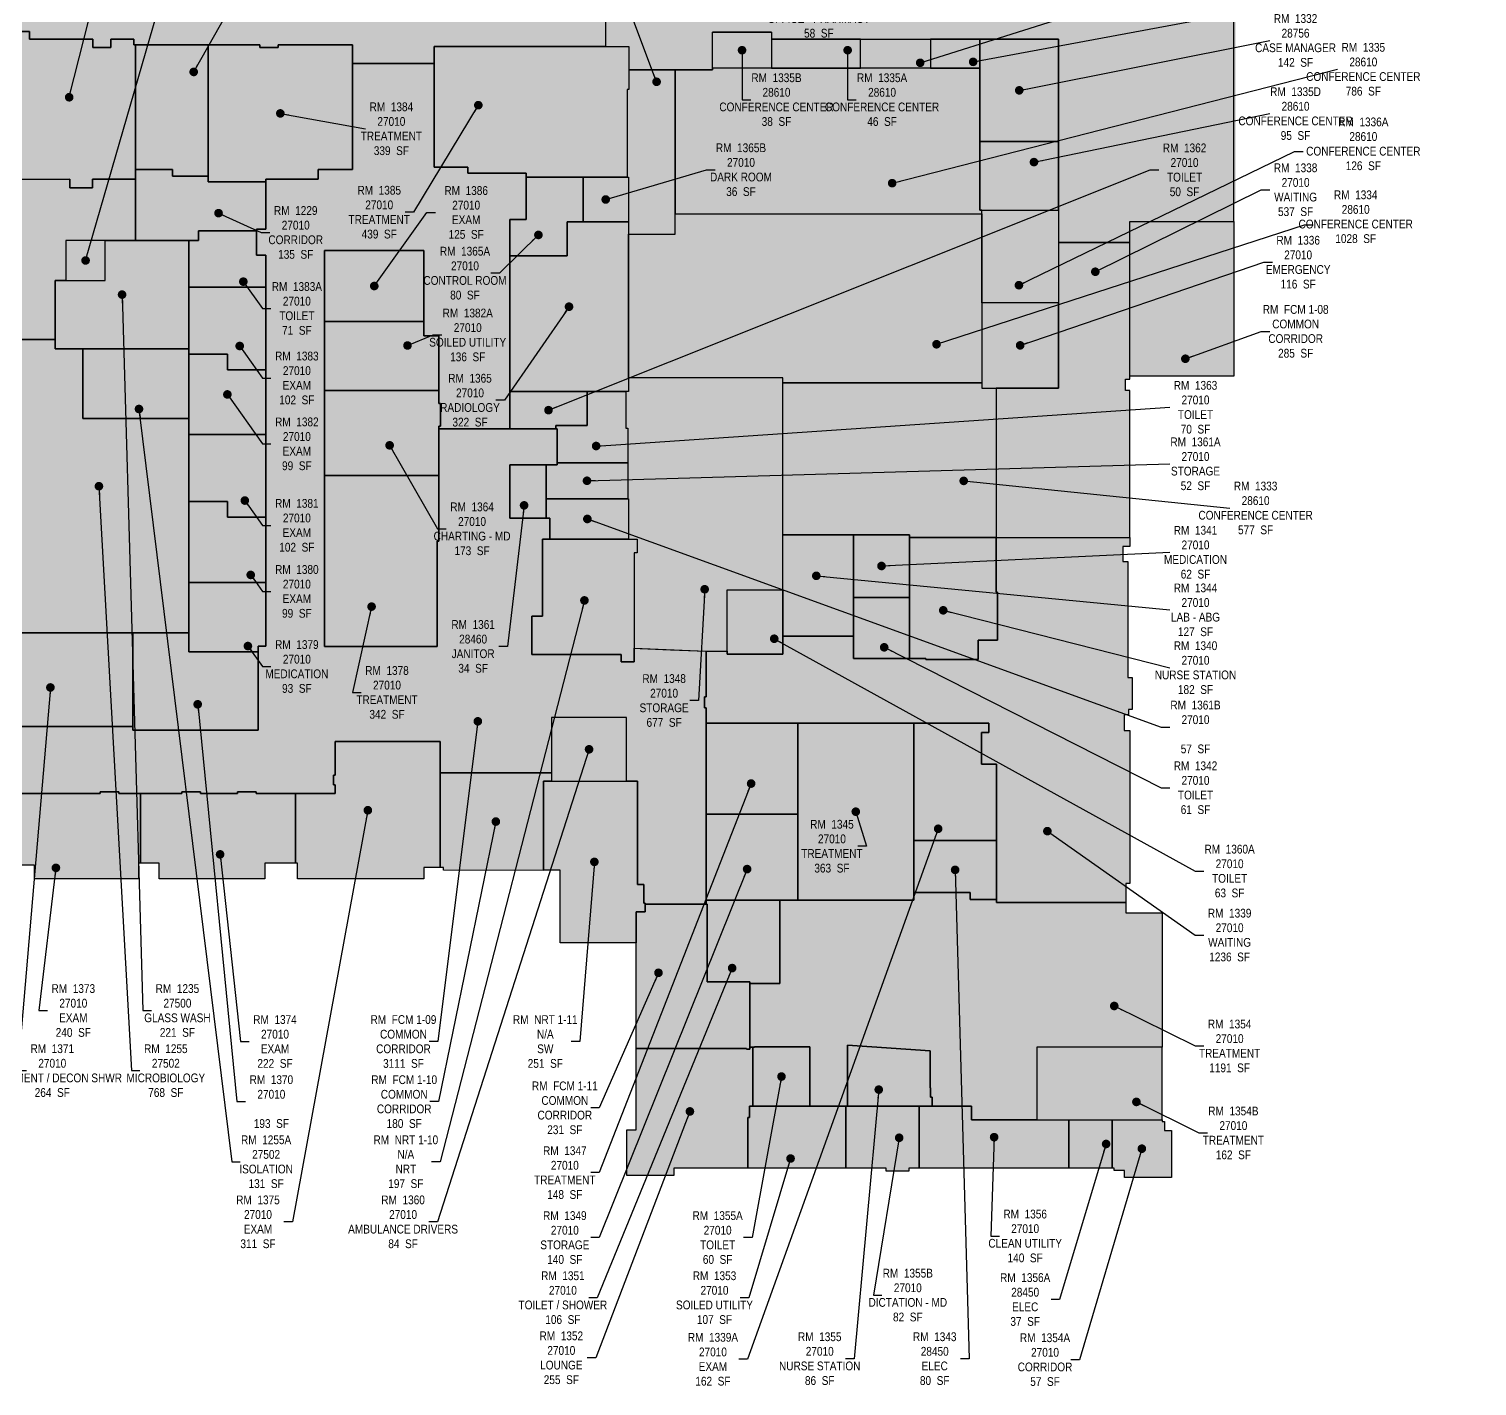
# Model space of a CAD drawing. Header units: inches. Extents: x -460 to 6059, y -234 to 4626.
# Drawn here: x 3746 to 6059, y -153 to 2014 of the extents above; entities that cross this region are included whole.
import ezdxf

# ---------------------------------------------------------------- set-up
doc = ezdxf.new("R2010")
doc.units = ezdxf.units.IN
doc.header["$LTSCALE"] = 48
doc.header["$MEASUREMENT"] = 0
for name, color, linetype in [('0-LABEL', 3, 'Continuous'), ('1-NRT', 200, 'Continuous'), ('1-NRT-PTN', 253, 'Continuous'), ('3-FCM', 190, 'Continuous'), ('3-FCM-PTN', 9, 'Continuous'), ('4-OCC', 6, 'Continuous'), ('4-OCC-PTN', 95, 'Continuous')]:
    doc.layers.add(name, color=color, linetype=linetype)
doc.styles.add('ArialN', font='ARIALN.TTF')
doc.dimstyles.new('AB-220', dxfattribs={"dimscale": 220, "dimtxt": 0.070312, "dimasz": 0.0625, "dimexe": 0.0625, "dimexo": 0.125, "dimgap": 0.1875, "dimtad": 0, "dimdec": 4, "dimrnd": 0.0625, "dimzin": 0, "dimdsep": 46, "dimlunit": 4, "dimtxsty": 'ArialN', "dimblk": 'ARCHTICK', "dimcen": 0.0625, "dimclrd": 256, "dimclre": 256, "dimclrt": 256, "dimadec": 0, "dimazin": 0, "dimtfac": 1, "dimtdec": 4, "dimtofl": 0, "dimtmove": 2, "dimatfit": 3, "dimldrblk": 'DOT', "dimfxl": 0, "dimfrac": 2, "dimtolj": 1, "dimtzin": 0, "dimlwd": -1, "dimlwe": -1, "dimarcsym": 0})

# ---------------------------------------------------------------- blocks, each defined once
blk = doc.blocks.new('_ArchTick')
at = {"const_width": 0.15}
blk.add_lwpolyline([(-0.5, -0.5), (0.5, 0.5)], dxfattribs=at)
blk = doc.blocks.new('_Dot')
at = {"lineweight": -2}
blk.add_line((-0.5, 0), (-1, 0), dxfattribs=at)
at = {"const_width": 0.5}
blk.add_lwpolyline([(-0.25, 0, 1), (0.25, 0, 1)], format="xyb", close=True, dxfattribs=at)

msp = doc.modelspace()

# ---------------------------------------------------------------- hatches: boundary and pattern name
at = {"layer": '1-NRT-PTN'}
for points in [[(4712.4, 1003.3), (4691.9, 1003.3), (4691.9, 1015.3), (4548.9, 1015.3), (4548.9, 1076.3), (4565.9, 1076.3), (4565.9, 1199.3), (4717.1, 1199.4), (4717.1, 1177.2), (4712.4, 1177.2)], [(4715.7, 554.5), (4594.2, 554.5), (4594.2, 670.8), (4567.7, 670.8), (4567.7, 813), (4718, 813), (4718, 647.8), (4728, 647.8), (4728, 617.9), (4730, 617.9), (4730, 603.8), (4715.7, 603.8)]]:
    msp.add_hatch(color=256, dxfattribs=at).paths.add_polyline_path(points)
at = {"layer": '3-FCM-PTN'}
for points in [[(3361.8, 2010.1), (3361.8, 2110.9), (3396.3, 2110.9), (3396.3, 2110.2), (4147, 2110.2), (4147, 2137.5), (4149.6, 2137.5), (4149.6, 2233.5), (4147, 2233.5), (4147, 2317.5), (4132.6, 2317.5), (4132.6, 2416.2), (4203.6, 2416.2), (4203.6, 2228.8), (4315.2, 2228.8), (4315.2, 2104.9), (4427.2, 2104.9), (4427.2, 2110.2), (4438.9, 2110.2), (4438.9, 2107.5), (4522.9, 2107.5), (4522.9, 2110.2), (4666.8, 2110.2), (4666.8, 1986.3), (4392.7, 1986.3), (4392.7, 1958.7), (4262.4, 1958.7), (4262.4, 1988.7), (4143.6, 1988.7), (4143.6, 1984.7), (4114.6, 1984.7), (4114.6, 1988.7), (3913, 1988.7), (3913, 1997.7), (3876.6, 1997.7), (3876.6, 1984.7), (3847.6, 1984.7), (3847.6, 1997.7), (3746.4, 1997.7), (3746.4, 2010.1)], [(4580.6, 826.3), (4402.5, 826.3), (4402.5, 875.9), (4234.9, 875.9), (4234.9, 822.1), (4232.2, 822.1), (4232.2, 807.1), (4234.9, 807.1), (4234.9, 793.1), (4108.7, 793.1), (4108.7, 795.7), (4078.7, 795.7), (4078.7, 793.1), (4019.8, 793.1), (4019.8, 795.7), (3989.8, 795.7), (3989.8, 793.1), (3889.4, 793.1), (3889.4, 795.7), (3859.4, 795.7), (3859.4, 793.1), (3728.9, 793.1), (3728.9, 795.7), (3698.9, 795.7), (3698.9, 793.1), (3666.1, 793.1), (3666.1, 656.8), (3660.9, 656.8), (3660.9, 647.8), (3548.7, 647.8), (3548.7, 900), (3911.4, 900), (3911.4, 894.2), (4111.9, 894.2), (4111.9, 1028.5), (4123.9, 1028.5), (4123.9, 1653), (4108.9, 1653), (4108.9, 1694.2), (4124.2, 1694.2), (4124.2, 1774), (4207.6, 1774), (4207.6, 1789.4), (4262.4, 1789.4), (4262.4, 1958.7), (4392.7, 1958.7), (4392.7, 1793.5), (4446.9, 1793.5), (4446.9, 1783.6), (4539.9, 1783.6), (4539.9, 1709.6), (4513.6, 1709.6), (4513.6, 1375.4), (4400.3, 1375.4), (4400.3, 1379.8), (4403, 1379.8), (4403, 1415.8), (4400.3, 1415.8), (4400.3, 1524.2), (4376.6, 1524.2), (4376.6, 1660.3), (4218, 1660.3), (4218, 1027.9), (4397.6, 1027.9), (4397.6, 1195.9), (4400.3, 1195.9), (4400.3, 1375.4), (4589.7, 1375.4), (4589.7, 1317.7), (4513.6, 1317.7), (4513.6, 1233), (4577.9, 1233), (4577.9, 1199.3), (4565.9, 1199.3), (4565.9, 1076.3), (4548.9, 1076.3), (4548.9, 1015.3), (4691.9, 1015.3), (4691.9, 1003.3), (4712.4, 1003.3), (4712.4, 1025.2), (4827.3, 1020.2), (4827.3, 947.6), (4824.8, 947.6), (4824.8, 929.6), (4827.3, 929.6), (4827.3, 616.3), (4730, 616.3), (4730, 617.8), (4728, 617.8), (4728, 647.8), (4718, 647.8), (4718, 813), (4700.2, 813), (4700.2, 914.2), (4580.6, 914.2)], [(5504.2, 1706.7), (5670.2, 1706.7), (5670.2, 1459.3), (5504.2, 1459.3)], [(4567.7, 813), (4567.7, 670.1), (4407.7, 670.8), (4407.7, 674.8), (4402.5, 674.8), (4402.5, 826.3), (4580.6, 826.3), (4580.6, 813)], [(4730, 616.3), (4829.2, 616.3), (4829.2, 492.2), (4897, 492.2), (4897, 384.6), (4891.7, 384.6), (4891.7, 385.8), (4715.7, 385.8), (4715.7, 603.8), (4730, 603.8)]]:
    msp.add_hatch(color=256, dxfattribs=at).paths.add_polyline_path(points)
h = msp.add_hatch(color=256, dxfattribs=at)
h.dxf.hatch_style = 1
h.paths.add_polyline_path([(5670.2, 2096), (5484.9, 2096), (5484.9, 2105.6), (5362.7, 2105.6), (5362.7, 2107.6), (5350.4, 2107.6), (5350.4, 2131.6), (5202.3, 2131.6), (5202.3, 2116.6), (5104, 2116.6), (5104, 2134.3), (5031.5, 2134.3), (5031.5, 2109.8), (4975, 2109.8), (4927.5, 2109.8), (4927.5, 2285), (4807.5, 2285), (4807.5, 2231.4), (4812.5, 2231.4), (4812.5, 2104.9), (4689.9, 2104.9), (4689.9, 2110.2), (4666.8, 2110.2), (4666.8, 1986.3), (4704.2, 1986.3), (4704.2, 1948.8), (4837.8, 1948.8), (4837.8, 2008.8), (4931.9, 2008.8), (4931.9, 1997.9), (5390.2, 1997.6), (5390.2, 1673.2), (5504.2, 1673.2), (5504.2, 1706.7), (5504.2, 1706.7), (5670.2, 1706.7)])
at = {"layer": '4-OCC'}
h = msp.add_hatch(color=2, dxfattribs=at)
edge = h.paths.add_edge_path(flags=17)
edge.add_line((4935.1, 2039.5), (4935.1, 2028.5))
edge.add_line((4935.1, 2039.5), (4841, 2039.5))
edge.add_line((4841, 1979.5), (4841, 2039.5))
edge.add_line((4707.4, 1979.5), (4841, 1979.5))
edge.add_line((4707.4, 2017), (4707.4, 1979.5))
edge.add_line((4670, 2017), (4707.4, 2017))
edge.add_line((4670, 2140.8), (4670, 2017))
edge.add_line((4693.1, 2140.8), (4670, 2140.8))
edge.add_line((4693.1, 2135.6), (4693.1, 2140.8))
edge.add_line((4815.7, 2135.6), (4693.1, 2135.6))
edge.add_line((4815.7, 2262.1), (4815.7, 2135.6))
edge.add_line((4810.6, 2262.1), (4815.7, 2262.1))
edge.add_line((4810.6, 2328), (4810.6, 2262.1))
edge.add_line((4930.1, 2329.3), (4810.6, 2328))
edge.add_line((4930.1, 2139.8), (4930.1, 2329.3))
edge.add_line((4978.2, 2139.8), (4930.1, 2139.8))
edge.add_line((4978.2, 2131.4), (4978.2, 2139.8))
edge.add_line((5032.2, 2131.4), (4978.2, 2131.4))
edge.add_line((5032.2, 2165.3), (5032.2, 2131.4))
edge.add_line((5106.7, 2165.3), (5032.2, 2165.3))
edge.add_line((5106.7, 2139.5), (5106.7, 2165.3))
edge.add_line((5210.2, 2139.5), (5106.7, 2139.5))
edge.add_line((5210.2, 2154.3), (5210.2, 2139.5))
edge.add_line((5281.8, 2154.3), (5210.2, 2154.3))
edge.add_line((5281.8, 2138.3), (5281.8, 2154.3))
edge.add_line((5365.3, 2138.3), (5281.8, 2138.3))
edge.add_line((5365.3, 2136.3), (5365.3, 2138.3))
edge.add_line((5488.1, 2136.3), (5365.3, 2136.3))
edge.add_line((5488.1, 2126.7), (5488.1, 2136.3))
edge.add_line((5673.4, 2126.7), (5488.1, 2126.7))
edge.add_line((5673.4, 1737.4), (5673.4, 2126.7))
edge.add_line((5507.4, 1737.4), (5673.4, 1737.4))
edge.add_line((5507.4, 1703.9), (5507.4, 1737.4))
edge.add_line((5393.4, 1703.9), (5507.4, 1703.9))
edge.add_line((5393.4, 2028.3), (5393.4, 1703.9))
edge.add_line((5393.4, 2028.3), (5393.4, 2028.3))
edge.add_line((4935.1, 2028.5), (5393.4, 2028.3))
h.paths.add_polyline_path([(4841, 2039.5), (4935.1, 2039.5)], flags=0)
at = {"layer": '4-OCC-PTN'}
for color, points in [(181, [(3694.1, 1773.9), (3694.1, 2010.1), (3746.4, 2010.1), (3746.4, 1997.7), (3847.6, 1997.7), (3847.6, 1984.7), (3876.6, 1984.7), (3876.6, 1997.7), (3913, 1997.7), (3913, 1988.7), (3915.6, 1988.7), (3915.6, 1774), (3847, 1774), (3847, 1760.1), (3811, 1760.1), (3811, 1774)]), (31, [(4837.8, 1951.4), (4837.8, 2008.8), (4931.9, 2008.8), (4931.9, 1951.4), (4837.9, 1951.4)]), (31, [(4931.9, 1997.9), (4931.9, 1951.4), (5074.2, 1951.4), (5074.2, 1997.8), (4931.9, 1997.8)]), (31, [(5074.2, 1997.8), (5185.7, 1997.8), (5185.7, 1951.4), (5074.2, 1951.4)]), (31, [(5185.7, 1951.4), (5264.9, 1951.4), (5264.9, 1997.6), (5185.7, 1997.6)]), (22, [(5264.9, 1834.3), (5390.2, 1834.3), (5390.2, 1997.6), (5264.9, 1997.6), (5264.9, 1834.3)]), (148, [(3915.6, 1789.4), (3915.6, 1988.7), (4032, 1988.7), (4032, 1778.8), (3975, 1778.8), (3975, 1789.4)]), (148, [(4032, 1778.8), (4032, 1988.7), (4114.6, 1988.7), (4114.6, 1984.7), (4143.6, 1984.7), (4143.6, 1988.7), (4262.4, 1988.7), (4262.4, 1958.7), (4262.4, 1789.4), (4207.6, 1789.4), (4207.6, 1774), (4124.2, 1774), (4124.2, 1769.8), (4032, 1769.8)]), (148, [(4392.7, 1793.5), (4392.7, 1958.7), (4392.7, 1986.3), (4704.2, 1986.3), (4704.2, 1917.4), (4701.5, 1917.4), (4701.5, 1777.6), (4539.9, 1777.6), (4539.9, 1783.6), (4446.9, 1783.6), (4446.9, 1793.5)]), (31, [(4778, 1718.8), (4778, 1948.8), (4704.2, 1948.8), (4704.2, 1917.4), (4701.5, 1917.4), (4701.5, 1777.6), (4703.2, 1777.6), (4703.2, 1686.2), (4778, 1686.2)]), (31, [(4778, 1948.8), (4778, 1718.8), (5267.9, 1718.8), (5267.9, 1724.9), (5264.9, 1724.9), (5264.9, 1951.4), (4837.8, 1951.4), (4837.8, 1948.8)]), (31, [(5267.9, 1724.9), (5390.2, 1724.9), (5390.2, 1834.3), (5264.9, 1834.3), (5264.9, 1724.9)]), (245, [(3607.2, 1773.9), (3607.2, 1787.6), (3676, 1787.6), (3676, 1773.9), (3811, 1774), (3811, 1760.1), (3847, 1760.1), (3847, 1774), (3915.6, 1774), (3915.6, 1676.4), (3804.6, 1676.4), (3804.6, 1612.1), (3787.6, 1612.1), (3787.6, 1518.1), (3719.6, 1518.1), (3719.6, 1234.1), (3521.1, 1234.1), (3521.1, 1773.9)]), (148, [(3915.6, 1676.4), (3915.6, 1789.4), (3975, 1789.4), (3975, 1778.8), (4032, 1778.8), (4032, 1769.8), (4124.2, 1769.8), (4124.2, 1694.2), (4108.9, 1694.2), (4108.9, 1691.6), (4016.6, 1691.6), (4016.6, 1676.4), (4001.2, 1676.4)]), (148, [(4539.9, 1777.6), (4630.8, 1777.6), (4630.8, 1705.8), (4605.2, 1705.8), (4605.2, 1651.9), (4513.6, 1651.9), (4513.6, 1709.6), (4539.9, 1709.6)]), (148, [(4703.2, 1777.6), (4703.2, 1705.8), (4630.8, 1705.8), (4630.8, 1777.6)]), (31, [(4703.2, 1457), (4703.2, 1686.2), (4778, 1686.2), (4778, 1718.8), (5267.9, 1718.8), (5267.9, 1448.8), (4950.1, 1448.8), (4950.1, 1457)]), (31, [(5390.2, 1576.9), (5267.9, 1576.9), (5267.9, 1724.9), (5390.2, 1724.9)]), (148, [(4123.9, 1601.5), (4001.2, 1601.5), (4001.2, 1676.4), (4016.6, 1676.4), (4016.6, 1691.6), (4108.9, 1691.6), (4108.9, 1653), (4123.9, 1653)]), (148, [(4513.6, 1651.9), (4605.2, 1651.9), (4605.2, 1705.8), (4703.2, 1705.8), (4703.2, 1435.2), (4513.6, 1435.2)]), (181, [(4001.2, 1676.4), (4001.2, 1503.1), (3787.6, 1503.1), (3787.6, 1612.1), (3867.6, 1612.1), (3867.6, 1676.4)]), (181, [(3867.6, 1676.4), (3804.6, 1676.4), (3804.6, 1612.1), (3867.6, 1612.1)]), (148, [(5291, 1201.7), (5504.3, 1201.7), (5504.2, 1436.8), (5497.3, 1436.8), (5497.3, 1454.5), (5504.3, 1454.5), (5504.3, 1673.2), (5390.2, 1673.2), (5390.2, 1440.6), (5290.7, 1440.6)]), (148, [(4218, 1660.3), (4376.6, 1660.3), (4376.6, 1546.7), (4218, 1546.7)]), (148, [(4123.9, 1469.6), (4062.9, 1469.6), (4062.9, 1494.6), (4001.2, 1494.6), (4001.2, 1601.5), (4123.9, 1601.5)]), (148, [(5362.8, 1440.6), (5390.2, 1440.6), (5390.2, 1576.9), (5267.9, 1576.9), (5267.9, 1440.6)]), (148, [(4400.3, 1436.7), (4218, 1436.7), (4218, 1546.7), (4376.6, 1546.7), (4376.6, 1524.2), (4400.3, 1524.2)]), (32, [(3713.6, 1049.5), (3713.6, 1157.7), (3719.6, 1157.7), (3719.6, 1518.1), (3787.6, 1518.1), (3787.6, 1503.1), (3831.6, 1503.1), (3831.6, 1392.1), (4001.2, 1392.1), (4001.2, 1049.5)]), (32, [(4001.2, 1392.1), (3831.6, 1392.1), (3831.6, 1503.1), (4001.2, 1503.1)]), (148, [(4123.9, 1366.3), (4001.2, 1366.3), (4001.2, 1494.6), (4062.9, 1494.6), (4062.9, 1469.6), (4123.9, 1469.6)]), (148, [(4218, 1436.7), (4400.3, 1436.7), (4400.3, 1415.8), (4403, 1415.8), (4403, 1379.8), (4400.3, 1379.8), (4400.3, 1300.8), (4218, 1300.8)]), (148, [(4513.6, 1431.2), (4513.6, 1435.2), (4637.6, 1435.2), (4637.6, 1380.9), (4587.1, 1380.9), (4587.1, 1375.4), (4513.6, 1375.4)]), (148, [(4589.7, 1321.2), (4589.7, 1375.4), (4587.1, 1375.4), (4587.1, 1380.9), (4637.6, 1380.9), (4637.6, 1435.2), (4699, 1435.2), (4699, 1376.7), (4702.2, 1376.7), (4702.2, 1321.2)]), (148, [(4722.2, 1024.7), (4770.4, 1022.3), (4827.3, 1020.2), (4861.1, 1020.2), (4861.1, 1118.1), (4950.1, 1118.1), (4950.1, 1457), (4703.2, 1457), (4703.2, 1435.2), (4699, 1435.2), (4699, 1376.7), (4702.2, 1376.7), (4702.2, 1263.7), (4703.4, 1263.7), (4703.6, 1199.3), (4717.1, 1199.3), (4717.1, 1177.2), (4712.4, 1177.2), (4712.4, 1025.2)]), (31, [(5152.1, 1206.4), (4950.1, 1206.4), (4950.1, 1448.8), (5267.9, 1448.8), (5267.9, 1440.6), (5290.7, 1440.6), (5291, 1201.7), (5152.1, 1201.7)]), (148, [(4123.9, 1234.3), (4062.9, 1234.3), (4062.9, 1259.3), (4001.2, 1259.3), (4001.2, 1366.3), (4123.9, 1366.3)]), (148, [(4702.2, 1263.7), (4571.9, 1263.7), (4571.9, 1317.7), (4589.7, 1317.7), (4589.7, 1321.2), (4702.2, 1321.2)]), (148, [(4218, 1300.8), (4400.3, 1300.8), (4400.3, 1195.9), (4397.6, 1195.9), (4397.6, 1027.9), (4218, 1027.9)]), (148, [(4513.6, 1317.7), (4571.9, 1317.7), (4571.9, 1233), (4513.6, 1233)]), (148, [(4123.9, 1130.1), (4001.2, 1130.1), (4001.2, 1259.3), (4062.9, 1259.3), (4062.9, 1234.3), (4123.9, 1234.3)]), (148, [(4571.9, 1263.7), (4703.4, 1263.7), (4703.4, 1199.3), (4577.9, 1199.3), (4577.9, 1233), (4571.9, 1233)]), (148, [(4950.1, 1206.4), (5063.1, 1206.4), (5063.1, 1044.4), (4950.1, 1044.4)]), (148, [(5063.1, 1206.4), (5152.1, 1206.4), (5152.1, 1106.3), (5063.1, 1106.3)]), (148, [(4827.3, 1020.2), (4861.1, 1020.2), (4861.1, 1015.6), (4950.1, 1015.6), (4950.1, 1044.4), (5063.1, 1044.4), (5063.1, 1008.4), (5178.6, 1008.4), (5178.6, 1006.9), (5262, 1006.9), (5262, 1037.7), (5292.7, 1037.7), (5292.7, 1114.5), (5291, 1114.5), (5291, 1201.7), (5504.3, 1201.8), (5504.3, 1187.7), (5493.1, 1187.7), (5493.1, 1163.7), (5501.1, 1163.7), (5501.1, 978.1), (5508.2, 978.1), (5508.2, 927.4), (5502.1, 927.4), (5502.1, 918.8), (5495.4, 918.8), (5495.4, 893.7), (5504.4, 893.7), (5504.4, 649.4), (5497.8, 649.4), (5497.8, 618.7), (5291.3, 618.7), (5291.3, 840), (5267.3, 840), (5267.3, 890.6), (5279.3, 890.6), (5279.3, 905.4), (4827.3, 905.4), (4827.3, 929.6), (4824.8, 929.6), (4824.8, 947.6), (4827.3, 947.6)]), (148, [(5152.1, 1008.4), (5152.1, 1201.7), (5291, 1201.7), (5291, 1114.5), (5292.7, 1114.5), (5292.7, 1037.7), (5262, 1037.7), (5262, 1006.9), (5178.6, 1006.9), (5178.6, 1008.4)]), (148, [(4001.2, 1019.4), (4001.2, 1130.1), (4123.9, 1130.1), (4123.9, 1028.5), (4111.9, 1028.5), (4111.9, 1019.4)]), (148, [(4861.1, 1118.1), (4950.1, 1118.1), (4950.1, 1015.6), (4861.1, 1015.6)]), (148, [(5063.1, 1106.3), (5152.1, 1106.3), (5152.1, 1008.4), (5063.1, 1008.4)]), (148, [(3662.3, 900), (3662.3, 983.5), (3650.4, 983.5), (3650.4, 1049.5), (3911.4, 1049.5), (3911.4, 900)]), (148, [(3911.4, 900), (3911.4, 1049.5), (4001.2, 1049.5), (4001.2, 1019.4), (4111.9, 1019.4), (4111.9, 894.2), (3911.4, 894.2)]), (148, [(4580.6, 813), (4700.2, 813), (4700.2, 914.2), (4580.6, 914.2)]), (148, [(4827.3, 905.4), (4973.9, 905.4), (4973.9, 760.3), (4827.3, 760.3)]), (148, [(4973.9, 905.4), (5159, 905.4), (5159, 622.7), (4973.9, 622.7)]), (148, [(5291.3, 718.2), (5159, 718.2), (5159, 905.4), (5279.3, 905.4), (5279.3, 890.6), (5267.3, 890.6), (5267.3, 840), (5291.3, 840)]), (148, [(4171.6, 681.8), (4171.6, 793.1), (4234.9, 793.1), (4234.9, 807.1), (4232.2, 807.1), (4232.2, 822.1), (4234.9, 822.1), (4234.9, 875.9), (4402.5, 875.9), (4402.5, 674.8), (4376.5, 674.8), (4376.5, 656.8), (4174.6, 656.8), (4174.6, 681.8)]), (148, [(3666.1, 656.8), (3666.1, 793.1), (3698.9, 793.1), (3698.9, 795.7), (3728.9, 795.7), (3728.9, 793.1), (3859.4, 793.1), (3859.4, 795.7), (3889.4, 795.7), (3889.4, 793.1), (3923.6, 793.1), (3923.6, 681.8), (3920.6, 681.8), (3920.6, 656.8), (3754.6, 656.8), (3754.6, 678.8), (3727.6, 678.8), (3727.6, 656.8)]), (148, [(3923.6, 681.8), (3923.6, 793.1), (3989.8, 793.1), (3989.8, 795.7), (4019.8, 795.7), (4019.8, 793.1), (4078.7, 793.1), (4078.7, 795.7), (4108.7, 795.7), (4108.7, 793.1), (4171.6, 793.1), (4171.6, 681.8), (4122.6, 681.8), (4122.6, 656.8), (3953.6, 656.8), (3953.6, 681.8)]), (148, [(4827.3, 760.3), (4973.9, 760.3), (4973.9, 622.7), (4827.3, 622.7)]), (55, [(5159, 635), (5159, 718.2), (5291.3, 718.2), (5291.3, 623.9), (5249.4, 623.9), (5249.4, 635)]), (148, [(5555.7, 388.1), (5355.7, 388.1), (5355.7, 274.3), (5355.7, 271.7), (5251.1, 271.7), (5251.1, 293.5), (5188.5, 293.5), (5188.5, 308.1), (5186.1, 308.1), (5186.1, 323), (5185.2, 323), (5185.2, 382.1), (5053.2, 391.1), (5053.2, 293.5), (4993.3, 293.5), (4993.3, 388.5), (4904.8, 388.5), (4904.8, 387.8), (4897, 387.8), (4897, 489.6), (4945.1, 489.6), (4945.1, 622.7), (5159, 622.7), (5159, 635), (5249.4, 635), (5249.4, 623.9), (5291.3, 623.9), (5291.3, 618.7), (5497.8, 618.7), (5497.8, 602.3), (5555.7, 602.3)]), (148, [(4897, 489.6), (4897, 492.2), (4829.2, 492.2), (4829.2, 616.3), (4827.3, 616.3), (4827.3, 622.7), (4945.1, 622.7), (4945.1, 489.6)]), (148, [(4715.7, 385.8), (4891.7, 385.8), (4891.7, 384.6), (4897, 384.6), (4897, 387.8), (4902.2, 387.8), (4902.2, 293.5), (4896.7, 293.5), (4896.7, 275.8), (4894.3, 275.8), (4894.3, 194.8), (4775.7, 194.8), (4775.7, 182.8), (4700.7, 182.8), (4700.7, 255.8), (4715.7, 255.8)]), (148, [(4902.2, 387.8), (4904.8, 387.8), (4904.8, 388.5), (4993.3, 388.5), (4993.3, 293.5), (4902.2, 293.5)]), (148, [(5053.2, 293.5), (5053.2, 391.1), (5185.2, 382.1), (5185.2, 323), (5186.1, 323), (5186.1, 308.1), (5188.5, 308.1), (5188.5, 293.5)]), (148, [(5355.7, 271.7), (5555.7, 271.7), (5555.7, 388.1), (5355.7, 388.1), (5355.7, 273)]), (148, [(4894.3, 194.8), (4894.3, 275.8), (4896.7, 275.8), (4896.7, 293.5), (5050.6, 293.5), (5050.6, 194.8)]), (148, [(5050.6, 194.8), (5050.6, 293.5), (5167.8, 293.5), (5167.8, 194.8), (5151.1, 194.8), (5151.1, 189.8), (5115.1, 189.8), (5115.1, 194.8)]), (148, [(5167.8, 194.8), (5167.8, 293.5), (5251.1, 293.5), (5251.1, 271.7), (5407.1, 271.7), (5407.1, 194.8)]), (55, [(5407.1, 194.8), (5407.1, 271.7), (5476.3, 271.7), (5476.3, 194.8)]), (148, [(5476.3, 194.8), (5476.3, 271.7), (5555.7, 271.7), (5555.7, 269.1), (5559.7, 269.1), (5559.7, 254.8), (5570.7, 254.8), (5570.7, 179.8), (5495.7, 179.8), (5495.7, 190.8), (5479, 190.8), (5479, 194.8)])]:
    msp.add_hatch(color=color, dxfattribs=at).paths.add_polyline_path(points)

# ---------------------------------------------------------------- linework, layer by layer
at = {"layer": '1-NRT'}
for points in [[(4712.4, 1003.3), (4691.9, 1003.3), (4691.9, 1015.3), (4548.9, 1015.3), (4548.9, 1076.3), (4565.9, 1076.3), (4565.9, 1199.3), (4717.1, 1199.4), (4717.1, 1177.2), (4712.4, 1177.2)], [(4715.7, 554.5), (4594.2, 554.5), (4594.2, 670.8), (4567.7, 670.8), (4567.7, 813), (4718, 813), (4718, 647.8), (4728, 647.8), (4728, 617.9), (4730, 617.9), (4730, 603.8), (4715.7, 603.8)]]:
    msp.add_lwpolyline(points, close=True, dxfattribs=at)
at = {"layer": '3-FCM'}
for points in [[(4666.8, 2110.2), (4666.8, 1986.3), (4392.7, 1986.3), (4392.7, 1958.7), (4262.4, 1958.7), (4262.4, 1988.7), (4143.6, 1988.7), (4143.6, 1984.7), (4114.6, 1984.7), (4114.6, 1988.7), (3913, 1988.7), (3913, 1997.7), (3876.6, 1997.7), (3876.6, 1984.7), (3847.6, 1984.7), (3847.6, 1997.7), (3746.4, 1997.7), (3746.4, 2010.1), (3361.8, 2010.1)], [(4666.8, 2110.2), (4666.8, 1986.3), (4704.2, 1986.3), (4704.2, 1948.8), (4837.8, 1948.8), (4837.8, 2008.8), (4931.9, 2008.8), (4837.8, 2008.8), (4931.9, 2008.8), (4931.9, 1997.9), (5390.2, 1997.6), (5390.2, 1997.6), (5390.2, 1673.2), (5504.2, 1673.2), (5504.2, 1706.7), (5670.2, 1706.7), (5670.2, 2096)], [(3548.7, 900), (3911.4, 900), (3911.4, 894.2), (4111.9, 894.2), (4111.9, 1028.5), (4123.9, 1028.5), (4123.9, 1653), (4108.9, 1653), (4108.9, 1694.2), (4124.2, 1694.2), (4124.2, 1774), (4207.6, 1774), (4207.6, 1789.4), (4262.4, 1789.4), (4262.4, 1958.7), (4392.7, 1958.7), (4392.7, 1793.5), (4446.9, 1793.5), (4446.9, 1783.6), (4539.9, 1783.6), (4539.9, 1709.6), (4513.6, 1709.6), (4513.6, 1375.4), (4400.3, 1375.4), (4400.3, 1379.8), (4403, 1379.8), (4403, 1415.8), (4400.3, 1415.8), (4400.3, 1524.2), (4376.6, 1524.2), (4376.6, 1660.3), (4218, 1660.3), (4218, 1027.9), (4397.6, 1027.9), (4397.6, 1195.9), (4400.3, 1195.9), (4400.3, 1375.4), (4589.7, 1375.4), (4589.7, 1317.7), (4513.6, 1317.7), (4513.6, 1233), (4577.9, 1233), (4577.9, 1199.3), (4565.9, 1199.3), (4565.9, 1076.3), (4548.9, 1076.3), (4548.9, 1015.3), (4691.9, 1015.3), (4691.9, 1003.3), (4712.4, 1003.3), (4712.4, 1025.2), (4827.3, 1020.2), (4827.3, 947.6), (4824.8, 947.6), (4824.8, 929.6), (4827.3, 929.6), (4827.3, 616.3), (4730, 616.3), (4730, 617.8), (4728, 617.8), (4728, 647.8), (4718, 647.8), (4718, 813), (4700.2, 813), (4700.2, 914.2), (4580.6, 914.2), (4580.6, 826.3), (4402.5, 826.3), (4402.5, 875.9), (4234.9, 875.9), (4234.9, 822.1), (4232.2, 822.1), (4232.2, 807.1), (4234.9, 807.1), (4234.9, 793.1), (4108.7, 793.1), (4108.7, 795.7), (4078.7, 795.7), (4078.7, 793.1), (4019.8, 793.1), (4019.8, 795.7), (3989.8, 795.7), (3989.8, 793.1), (3889.4, 793.1), (3889.4, 795.7), (3859.4, 795.7), (3859.4, 793.1), (3728.9, 793.1)]]:
    msp.add_lwpolyline(points, dxfattribs=at)
for points in [[(5504.2, 1706.7), (5670.2, 1706.7), (5670.2, 1459.3), (5504.2, 1459.3)], [(4567.7, 813), (4567.7, 670.1), (4407.7, 670.8), (4407.7, 674.8), (4402.5, 674.8), (4402.5, 826.3), (4580.6, 826.3), (4580.6, 813)], [(4730, 616.3), (4829.2, 616.3), (4829.2, 492.2), (4897, 492.2), (4897, 384.6), (4891.7, 384.6), (4891.7, 385.8), (4715.7, 385.8), (4715.7, 603.8), (4730, 603.8)]]:
    msp.add_lwpolyline(points, close=True, dxfattribs=at)
at = {"layer": '4-OCC'}
for points in [[(3694.1, 1773.9), (3694.1, 2010.1), (3746.4, 2010.1), (3746.4, 1997.7), (3847.6, 1997.7), (3847.6, 1984.7), (3876.6, 1984.7), (3876.6, 1997.7), (3913, 1997.7), (3913, 1988.7), (3915.6, 1988.7), (3915.6, 1774), (3847, 1774), (3847, 1760.1), (3811, 1760.1), (3811, 1774)], [(4837.8, 1951.4), (4837.8, 2008.8), (4931.9, 2008.8), (4931.9, 1951.4), (4837.9, 1951.4)], [(4931.9, 1997.9), (4931.9, 1951.4), (5074.2, 1951.4), (5074.2, 1997.8), (4931.9, 1997.8)], [(5074.2, 1997.8), (5185.7, 1997.8), (5185.7, 1951.4), (5074.2, 1951.4)], [(5185.7, 1951.4), (5264.9, 1951.4), (5264.9, 1997.6), (5185.7, 1997.6), (5185.7, 1951.4)], [(5264.9, 1834.3), (5390.2, 1834.3), (5390.2, 1997.6), (5264.9, 1997.6), (5264.9, 1834.3)], [(3915.6, 1789.4), (3915.6, 1988.7), (4032, 1988.7), (4032, 1778.8), (3975, 1778.8), (3975, 1789.4)], [(4032, 1778.8), (4032, 1988.7), (4114.6, 1988.7), (4114.6, 1984.7), (4143.6, 1984.7), (4143.6, 1988.7), (4262.4, 1988.7), (4262.4, 1958.7), (4262.4, 1958.7), (4262.4, 1789.4), (4207.6, 1789.4), (4207.6, 1774), (4124.2, 1774), (4124.2, 1769.8), (4032, 1769.8)], [(4392.7, 1793.5), (4392.7, 1958.7), (4392.7, 1958.7), (4392.7, 1986.3), (4704.2, 1986.3), (4704.2, 1917.4), (4701.5, 1917.4), (4701.5, 1777.6), (4539.9, 1777.6), (4539.9, 1783.6), (4446.9, 1783.6), (4446.9, 1793.5)], [(4778, 1718.8), (4778, 1948.8), (4704.2, 1948.8), (4704.2, 1917.4), (4701.5, 1917.4), (4701.5, 1777.6), (4703.2, 1777.6), (4703.2, 1686.2), (4778, 1686.2)], [(4778, 1948.8), (4778, 1718.8), (5267.9, 1718.8), (5267.9, 1724.9), (5264.9, 1724.9), (5264.9, 1951.4), (4837.8, 1951.4), (4837.8, 1948.8)], [(5267.9, 1724.9), (5390.2, 1724.9), (5390.2, 1834.3), (5264.9, 1834.3), (5264.9, 1724.9), (5267.9, 1724.9)], [(3607.2, 1773.9), (3607.2, 1787.6), (3676, 1787.6), (3676, 1773.9), (3811, 1774), (3811, 1760.1), (3847, 1760.1), (3847, 1774), (3915.6, 1774), (3915.6, 1676.4), (3804.6, 1676.4), (3804.6, 1612.1), (3787.6, 1612.1), (3787.6, 1518.1), (3719.6, 1518.1), (3719.6, 1234.1), (3521.1, 1234.1), (3521.1, 1773.9)], [(3915.6, 1676.4), (3915.6, 1789.4), (3975, 1789.4), (3975, 1778.8), (4032, 1778.8), (4032, 1769.8), (4124.2, 1769.8), (4124.2, 1694.2), (4108.9, 1694.2), (4108.9, 1691.6), (4016.6, 1691.6), (4016.6, 1676.4), (4001.2, 1676.4)], [(4539.9, 1777.6), (4630.8, 1777.6), (4630.8, 1705.8), (4605.2, 1705.8), (4605.2, 1651.9), (4513.6, 1651.9), (4513.6, 1709.6), (4539.9, 1709.6)], [(4703.2, 1777.6), (4703.2, 1705.8), (4630.8, 1705.8), (4630.8, 1777.6)], [(4703.2, 1457), (4703.2, 1686.2), (4778, 1686.2), (4778, 1718.8), (5267.9, 1718.8), (5267.9, 1448.8), (4950.1, 1448.8), (4950.1, 1457)], [(5390.2, 1576.9), (5267.9, 1576.9), (5267.9, 1724.9), (5390.2, 1724.9), (5390.2, 1576.9)], [(4123.9, 1601.5), (4001.2, 1601.5), (4001.2, 1676.4), (4016.6, 1676.4), (4016.6, 1691.6), (4108.9, 1691.6), (4108.9, 1653), (4123.9, 1653)], [(4513.6, 1651.9), (4605.2, 1651.9), (4605.2, 1705.8), (4703.2, 1705.8), (4703.2, 1435.2), (4513.6, 1435.2)], [(4001.2, 1676.4), (4001.2, 1503.1), (3787.6, 1503.1), (3787.6, 1612.1), (3867.6, 1612.1), (3867.6, 1676.4)], [(3867.6, 1676.4), (3804.6, 1676.4), (3804.6, 1612.1), (3867.6, 1612.1)], [(5291, 1201.7), (5504.3, 1201.7), (5504.2, 1436.8), (5497.3, 1436.8), (5497.3, 1454.5), (5504.3, 1454.5), (5504.3, 1673.2), (5390.2, 1673.2), (5390.2, 1440.6), (5290.7, 1440.6), (5291, 1201.7)], [(4218, 1660.3), (4376.6, 1660.3), (4376.6, 1546.7), (4218, 1546.7)], [(4123.9, 1469.6), (4062.9, 1469.6), (4062.9, 1494.6), (4001.2, 1494.6), (4001.2, 1601.5), (4123.9, 1601.5)], [(5362.8, 1440.6), (5390.2, 1440.6), (5390.2, 1576.9), (5267.9, 1576.9), (5267.9, 1440.6), (5362.8, 1440.6)], [(4400.3, 1436.7), (4218, 1436.7), (4218, 1546.7), (4376.6, 1546.7), (4376.6, 1524.2), (4400.3, 1524.2)], [(3713.6, 1049.5), (3713.6, 1157.7), (3719.6, 1157.7), (3719.6, 1518.1), (3787.6, 1518.1), (3787.6, 1503.1), (3831.6, 1503.1), (3831.6, 1392.1), (4001.2, 1392.1), (4001.2, 1049.5)], [(4001.2, 1392.1), (3831.6, 1392.1), (3831.6, 1503.1), (4001.2, 1503.1)], [(4123.9, 1366.3), (4001.2, 1366.3), (4001.2, 1494.6), (4062.9, 1494.6), (4062.9, 1469.6), (4123.9, 1469.6)], [(4218, 1436.7), (4400.3, 1436.7), (4400.3, 1415.8), (4403, 1415.8), (4403, 1379.8), (4400.3, 1379.8), (4400.3, 1300.8), (4218, 1300.8)], [(4513.6, 1431.2), (4513.6, 1435.2), (4637.6, 1435.2), (4637.6, 1380.9), (4587.1, 1380.9), (4587.1, 1375.4), (4513.6, 1375.4)], [(4589.7, 1321.2), (4589.7, 1375.4), (4587.1, 1375.4), (4587.1, 1380.9), (4637.6, 1380.9), (4637.6, 1435.2), (4699, 1435.2), (4699, 1376.7), (4702.2, 1376.7), (4702.2, 1321.2)], [(4722.2, 1024.7), (4770.4, 1022.3), (4827.3, 1020.2), (4861.1, 1020.2), (4861.1, 1118.1), (4950.1, 1118.1), (4950.1, 1457), (4703.2, 1457), (4703.2, 1435.2), (4699, 1435.2), (4699, 1376.7), (4702.2, 1376.7), (4702.2, 1263.7), (4703.4, 1263.7), (4703.6, 1199.3), (4717.1, 1199.3), (4717.1, 1177.2), (4712.4, 1177.2), (4712.4, 1025.2), (4722.2, 1024.7)], [(5152.1, 1206.4), (4950.1, 1206.4), (4950.1, 1448.8), (5267.9, 1448.8), (5267.9, 1440.6), (5290.7, 1440.6), (5291, 1201.7), (5152.1, 1201.7), (5152.1, 1206.4)], [(4123.9, 1234.3), (4062.9, 1234.3), (4062.9, 1259.3), (4001.2, 1259.3), (4001.2, 1366.3), (4123.9, 1366.3)], [(4702.2, 1263.7), (4571.9, 1263.7), (4571.9, 1317.7), (4589.7, 1317.7), (4589.7, 1321.2), (4702.2, 1321.2)], [(4218, 1300.8), (4400.3, 1300.8), (4400.3, 1195.9), (4397.6, 1195.9), (4397.6, 1027.9), (4397.6, 1027.9), (4397.6, 1027.9), (4218, 1027.9)], [(4513.6, 1317.7), (4571.9, 1317.7), (4571.9, 1233), (4513.6, 1233)], [(4123.9, 1130.1), (4001.2, 1130.1), (4001.2, 1259.3), (4062.9, 1259.3), (4062.9, 1234.3), (4123.9, 1234.3)], [(4571.9, 1263.7), (4703.4, 1263.7), (4703.4, 1199.3), (4577.9, 1199.3), (4577.9, 1233), (4571.9, 1233)], [(4950.1, 1206.4), (5063.1, 1206.4), (5063.1, 1044.4), (4950.1, 1044.4)], [(5063.1, 1206.4), (5152.1, 1206.4), (5152.1, 1106.3), (5063.1, 1106.3)], [(4827.3, 1020.2), (4861.1, 1020.2), (4861.1, 1015.6), (4950.1, 1015.6), (4950.1, 1044.4), (5063.1, 1044.4), (5063.1, 1008.4), (5178.6, 1008.4), (5178.6, 1006.9), (5262, 1006.9), (5262, 1037.7), (5292.7, 1037.7), (5292.7, 1114.5), (5291, 1114.5), (5291, 1201.7), (5504.3, 1201.8), (5504.3, 1187.7), (5493.1, 1187.7), (5493.1, 1163.7), (5501.1, 1163.7), (5501.1, 978.1), (5508.2, 978.1), (5508.2, 927.4), (5502.1, 927.4), (5502.1, 918.8), (5495.4, 918.8), (5495.4, 893.7), (5504.4, 893.7), (5504.4, 649.4), (5497.8, 649.4), (5497.8, 618.7), (5291.3, 618.7), (5291.3, 840), (5267.3, 840), (5267.3, 890.6), (5279.3, 890.6), (5279.3, 905.4), (4827.3, 905.4), (4827.3, 929.6), (4824.8, 929.6), (4824.8, 947.6), (4827.3, 947.6)], [(5152.1, 1008.4), (5152.1, 1201.7), (5291, 1201.7), (5291, 1114.5), (5292.7, 1114.5), (5292.7, 1037.7), (5262, 1037.7), (5262, 1006.9), (5178.6, 1006.9), (5178.6, 1008.4)], [(4001.2, 1019.4), (4001.2, 1130.1), (4123.9, 1130.1), (4123.9, 1028.5), (4111.9, 1028.5), (4111.9, 1019.4)], [(4861.1, 1118.1), (4950.1, 1118.1), (4950.1, 1015.6), (4861.1, 1015.6)], [(5063.1, 1106.3), (5152.1, 1106.3), (5152.1, 1008.4), (5063.1, 1008.4)], [(3662.3, 900), (3662.3, 983.5), (3650.4, 983.5), (3650.4, 1049.5), (3911.4, 1049.5), (3911.4, 900)], [(3911.4, 900), (3911.4, 1049.5), (4001.2, 1049.5), (4001.2, 1019.4), (4111.9, 1019.4), (4111.9, 894.2), (3911.4, 894.2)], [(4580.6, 813), (4700.2, 813), (4700.2, 914.2), (4580.6, 914.2)], [(4827.3, 905.4), (4973.9, 905.4), (4973.9, 760.3), (4827.3, 760.3)], [(4973.9, 905.4), (5159, 905.4), (5159, 622.7), (4973.9, 622.7)], [(5291.3, 718.2), (5159, 718.2), (5159, 905.4), (5279.3, 905.4), (5279.3, 890.6), (5267.3, 890.6), (5267.3, 840), (5291.3, 840)], [(4171.6, 681.8), (4171.6, 793.1), (4234.9, 793.1), (4234.9, 807.1), (4232.2, 807.1), (4232.2, 822.1), (4234.9, 822.1), (4234.9, 875.9), (4402.5, 875.9), (4402.5, 674.8), (4376.5, 674.8), (4376.5, 656.8), (4174.6, 656.8), (4174.6, 681.8)], [(3666.1, 656.8), (3666.1, 793.1), (3698.9, 793.1), (3698.9, 795.7), (3728.9, 795.7), (3728.9, 793.1), (3859.4, 793.1), (3859.4, 795.7), (3889.4, 795.7), (3889.4, 793.1), (3923.6, 793.1), (3923.6, 681.8), (3920.6, 681.8), (3920.6, 656.8), (3754.6, 656.8), (3754.6, 678.8), (3727.6, 678.8), (3727.6, 656.8)], [(3923.6, 681.8), (3923.6, 793.1), (3989.8, 793.1), (3989.8, 795.7), (4019.8, 795.7), (4019.8, 793.1), (4078.7, 793.1), (4078.7, 795.7), (4108.7, 795.7), (4108.7, 793.1), (4171.6, 793.1), (4171.6, 681.8), (4122.6, 681.8), (4122.6, 656.8), (3953.6, 656.8), (3953.6, 681.8)], [(4827.3, 760.3), (4973.9, 760.3), (4973.9, 622.7), (4827.3, 622.7)], [(5159, 635), (5159, 718.2), (5291.3, 718.2), (5291.3, 623.9), (5249.4, 623.9), (5249.4, 635)], [(5555.7, 388.1), (5355.7, 388.1), (5355.7, 274.3), (5355.7, 271.7), (5251.1, 271.7), (5251.1, 293.5), (5188.5, 293.5), (5188.5, 308.1), (5186.1, 308.1), (5186.1, 323), (5185.2, 323), (5185.2, 382.1), (5053.2, 391.1), (5053.2, 293.5), (4993.3, 293.5), (4993.3, 388.5), (4904.8, 388.5), (4904.8, 387.8), (4897, 387.8), (4897, 489.6), (4945.1, 489.6), (4945.1, 622.7), (5159, 622.7), (5159, 635), (5249.4, 635), (5249.4, 623.9), (5291.3, 623.9), (5291.3, 618.7), (5497.8, 618.7), (5497.8, 602.3), (5555.7, 602.3)], [(4897, 489.6), (4897, 492.2), (4829.2, 492.2), (4829.2, 616.3), (4827.3, 616.3), (4827.3, 622.7), (4945.1, 622.7), (4945.1, 489.6)], [(4715.7, 385.8), (4891.7, 385.8), (4891.7, 384.6), (4897, 384.6), (4897, 387.8), (4902.2, 387.8), (4902.2, 293.5), (4896.7, 293.5), (4896.7, 275.8), (4894.3, 275.8), (4894.3, 194.8), (4775.7, 194.8), (4775.7, 182.8), (4700.7, 182.8), (4700.7, 255.8), (4715.7, 255.8)], [(4902.2, 387.8), (4904.8, 387.8), (4904.8, 388.5), (4993.3, 388.5), (4993.3, 293.5), (4902.2, 293.5)], [(5053.2, 293.5), (5053.2, 391.1), (5185.2, 382.1), (5185.2, 323), (5186.1, 323), (5186.1, 308.1), (5188.5, 308.1), (5188.5, 293.5)], [(5355.7, 271.7), (5555.7, 271.7), (5555.7, 388.1), (5355.7, 388.1), (5355.7, 273), (5355.7, 271.7)], [(4894.3, 194.8), (4894.3, 275.8), (4896.7, 275.8), (4896.7, 293.5), (5050.6, 293.5), (5050.6, 194.8)], [(5050.6, 194.8), (5050.6, 293.5), (5167.8, 293.5), (5167.8, 194.8), (5151.1, 194.8), (5151.1, 189.8), (5115.1, 189.8), (5115.1, 194.8)], [(5167.8, 293.5), (5251.1, 293.5), (5251.1, 271.7), (5407.1, 271.7), (5407.1, 194.8), (5167.8, 194.8)], [(5407.1, 194.8), (5407.1, 271.7), (5476.3, 271.7), (5476.3, 194.8)], [(5476.3, 194.8), (5476.3, 271.7), (5555.7, 271.7), (5555.7, 269.1), (5559.7, 269.1), (5559.7, 254.8), (5570.7, 254.8), (5570.7, 179.8), (5495.7, 179.8), (5495.7, 190.8), (5479, 190.8), (5479, 194.8)]]:
    msp.add_lwpolyline(points, close=True, dxfattribs=at)
msp.add_lwpolyline([(5188.5, 293.5), (5251.1, 293.5), (5251.1, 271.7), (5355.7, 271.7)], dxfattribs=at)

# ---------------------------------------------------------------- texts
at = {"layer": '0-LABEL', "char_height": 14, "attachment_point": 5, "style": 'ArialN'}
for s, insert in [('RM  1314\\P27710\\POFFICE - PHARMACY\\P58  SF', (5007.5, 2042.2)), ('RM  1332\\P28756\\PCASE MANAGER\\P142  SF', (5769, 1995.6)), ('RM  1335\\P28610\\PCONFERENCE CENTER\\P786  SF', (5877.3, 1949.6)), ('RM  1335B\\P28610\\PCONFERENCE CENTER\\P38  SF', (4939.8, 1901.1)), ('RM  1335A\\P28610\\PCONFERENCE CENTER\\P46  SF', (5108.5, 1901.1)), ('RM  1335D\\P28610\\PCONFERENCE CENTER\\P95  SF', (5769, 1878.8)), ('RM  1384\\P27010\\PTREATMENT\\P339  SF', (4324.6, 1854.6)), ('RM  1336A\\P28610\\PCONFERENCE CENTER\\P126  SF', (5877.3, 1830.5)), ('RM  1365B\\P27010\\PDARK ROOM\\P36  SF', (4883.1, 1789.2)), ('RM  1362\\P27010\\PTOILET\\P50  SF', (5591.7, 1789)), ('RM  1338\\P27010\\PWAITING\\P537  SF', (5769.1, 1757.2)), ('RM  1385\\P27010\\PTREATMENT\\P439  SF', (4305.2, 1721.4)), ('RM  1386\\P27010\\PEXAM\\P125  SF', (4444.1, 1720.9)), ('RM  1334\\P28610\\PCONFERENCE CENTER\\P1028  SF', (5865.1, 1714.1)), ('RM  1229\\P27010\\PCORRIDOR\\P135  SF', (4171.8, 1689)), ('RM  1365A\\P27010\\PCONTROL ROOM\\P80  SF', (4442.2, 1624)), ('RM  1336\\P27010\\PEMERGENCY\\P116  SF', (5773.2, 1641.5)), ('RM  1383A\\P27010\\PTOILET\\P71  SF', (4173.6, 1567.6)), ('RM  FCM 1-08\\PCOMMON\\PCORRIDOR\\P285  SF', (5769.2, 1531.1)), ('RM  1382A\\P27010\\PSOILED UTILITY\\P136  SF', (4446.6, 1525.3)), ('RM  1383\\P27010\\PEXAM\\P102  SF', (4173.6, 1456.6)), ('RM  1365\\P27010\\PRADIOLOGY\\P322  SF', (4450.2, 1421.1)), ('RM  1363\\P27010\\PTOILET\\P70  SF', (5609.2, 1409.8)), ('RM  1382\\P27010\\PEXAM\\P99  SF', (4173.6, 1351.4)), ('RM  1361A\\P27010\\PSTORAGE\\P52  SF', (5609.2, 1319.5)), ('RM  1333\\P28610\\PCONFERENCE CENTER\\P577  SF', (5705.2, 1249)), ('RM  1381\\P27010\\PEXAM\\P102  SF', (4173.6, 1221.3)), ('RM  1364\\P27010\\PCHARTING - MD\\P173  SF', (4453.5, 1215.7)), ('RM  1341\\P27010\\PMEDICATION\\P62  SF', (5609.2, 1178.3)), ('RM  1380\\P27010\\PEXAM\\P99  SF', (4173.6, 1115.7)), ('RM  1344\\P27010\\PLAB - ABG\\P127  SF', (5609.2, 1086.3)), ('RM  1361\\P28460\\PJANITOR\\P34  SF', (4455.2, 1027.9)), ('RM  1379\\P27010\\PMEDICATION\\P93  SF', (4173.6, 995.8)), ('RM  1340\\P27010\\PNURSE STATION\\P182  SF', (5609.2, 994)), ('RM  1378\\P27010\\PTREATMENT\\P342  SF', (4317.6, 954.4)), ('RM  1348\\P27010\\PSTORAGE\\P677  SF', (4760.3, 941.5)), ('RM  1361B\\P27010\\P\\P57  SF', (5609.2, 899.2)), ('RM  1342\\P27010\\PTOILET\\P61  SF', (5609.2, 802.2)), ('RM  1345\\P27010\\PTREATMENT\\P363  SF', (5028.4, 708.8)), ('RM  1360A\\P27010\\PTOILET\\P63  SF', (5663.7, 669.1)), ('RM  1339\\P27010\\PWAITING\\P1236  SF', (5663.7, 566.9)), ('RM  1373\\P27010\\PEXAM\\P240  SF', (3816.5, 446.4)), ('RM  1235\\P27500\\PGLASS WASH\\P221  SF', (3982.8, 446.4)), ('RM  1374\\P27010\\PEXAM\\P222  SF', (4138.7, 396.9)), ('RM  FCM 1-09\\PCOMMON\\PCORRIDOR\\P3111  SF', (4343.9, 396.9)), ('RM  NRT 1-11\\PN/A\\PSW\\P251  SF', (4570.5, 396.9)), ('RM  1354\\P27010\\PTREATMENT\\P1191  SF', (5663.7, 389.8)), ('RM  1371\\P27010\\PTREATMENT / DECON SHWR\\P264  SF', (3782.9, 350.4)), ('RM  1255\\P27502\\PMICROBIOLOGY\\P768  SF', (3964.3, 350.4)), ('RM  1370\\P27010\\P\\P193  SF', (4132.9, 300.9)), ('RM  FCM 1-10\\PCOMMON\\PCORRIDOR\\P180  SF', (4345.1, 300.9)), ('RM  FCM 1-11\\PCOMMON\\PCORRIDOR\\P231  SF', (4601.7, 291)), ('RM  1354B\\P27010\\PTREATMENT\\P162  SF', (5669.7, 250.9)), ('RM  1255A\\P27502\\PISOLATION\\P131  SF', (4124.5, 204.9)), ('RM  NRT 1-10\\PN/A\\PNRT\\P197  SF', (4347.7, 204.9)), ('RM  1347\\P27010\\PTREATMENT\\P148  SF', (4601.7, 187.5)), ('RM  1375\\P27010\\PEXAM\\P311  SF', (4111.5, 108.9)), ('RM  1360\\P27010\\PAMBULANCE DRIVERS\\P84  SF', (4343.3, 108.9)), ('RM  1349\\P27010\\PSTORAGE\\P140  SF', (4601.7, 83.8)), ('RM  1355A\\P27010\\PTOILET\\P60  SF', (4845.8, 83.8)), ('RM  1356\\P27010\\PCLEAN UTILITY\\P140  SF', (5337.1, 86.3)), ('RM  1351\\P27010\\PTOILET / SHOWER\\P106  SF', (4598.6, -12.2)), ('RM  1353\\P27010\\PSOILED UTILITY\\P107  SF', (4840.8, -12.2)), ('RM  1355B\\P27010\\PDICTATION - MD\\P82  SF', (5149.6, -8.1)), ('RM  1356A\\P28450\\PELEC\\P37  SF', (5337.1, -15.2)), ('RM  1352\\P27010\\PLOUNGE\\P255  SF', (4596.1, -108.2)), ('RM  1339A\\P27010\\PEXAM\\P162  SF', (4838.3, -110.6)), ('RM  1355\\P27010\\PNURSE STATION\\P86  SF', (5008.9, -109.6)), ('RM  1343\\P28450\\PELEC\\P80  SF', (5192.6, -109.6)), ('RM  1354A\\P27010\\PCORRIDOR\\P57  SF', (5368.8, -111.2))]:
    msp.add_mtext(s, dxfattribs=dict(at, insert=insert))

# ---------------------------------------------------------------- leaders
at = {"layer": '0-LABEL', "annotation_type": 0, "has_hookline": 1}
for points, hookline_direction, text_width in [([(5169.4, 1960), (5714, 2132.1), (5727.7, 2132.1)], 0, 181.6), ([(3647.5, 1917.4), (3732.5, 2060.1), (3746.3, 2060.1)], 0, 74.7), ([(3809.9, 1905), (3849.4, 2060.1), (3863.2, 2060.1)], 0, 67.6), ([(3836.1, 1644.3), (3956.4, 2060.1), (3970.2, 2060.1)], 0, 79), ([(4008.8, 1945.4), (4073.8, 2060.1), (4087.6, 2060.1)], 0, 67.5), ([(4748.3, 1929.7), (4699.2, 2060.1), (4685.5, 2060.1)], 1, 181.6), ([(5254, 1961.5), (5836.1, 2069.8)], 0, 181.6), ([(5327.6, 1916), (5727.8, 1995.6)], 0, 128.2), ([(4884.8, 1980.1), (4884.8, 1901.1), (4898.6, 1901.1)], 0, 181.6), ([(5053.5, 1980.1), (5053.5, 1901.1), (5067.3, 1901.1)], 0, 181.6), ([(5124.6, 1767.8), (5836.1, 1949.6)], 0, 181.6), ([(4463.5, 1892.3), (4360.2, 1721.4), (4346.5, 1721.4)], 1, 97.3), ([(4147.2, 1879.2), (4283.3, 1854.6)], 0, 97.3), ([(5351.1, 1801.4), (5727.8, 1878.8)], 0, 181.6), ([(5327.1, 1604.8), (5767.6, 1818.6), (5781.3, 1818.6)], 0, 181.6), ([(4575.6, 1405.3), (5536.7, 1789), (5550.5, 1789)], 0, 67.5), ([(4667, 1741.7), (4828.1, 1789.2), (4841.9, 1789.2)], 0, 96.5), ([(5449.1, 1626.3), (5714.1, 1757.2), (5727.8, 1757.2)], 0, 67.6), ([(4048.5, 1719.9), (4116.8, 1689), (4130.5, 1689)], 0, 86.3), ([(4297.3, 1603.5), (4381.1, 1720.9), (4394.9, 1720.9)], 0, 67.5), ([(4559.5, 1685.1), (4497.2, 1624), (4483.4, 1624)], 1, 130.8), ([(5195.5, 1510.5), (5783.5, 1701), (5797.2, 1701)], 0, 181.6), ([(5329.1, 1508.7), (5718.2, 1641.5), (5732, 1641.5)], 0, 102), ([(3894.4, 1589.8), (3927.8, 446.4), (3941.5, 446.4)], 0, 103.8), ([(4088.1, 1610.5), (4118.6, 1567.6), (4132.3, 1567.6)], 0, 79), ([(4608.4, 1570.5), (4505.2, 1421.1), (4491.4, 1421.1)], 1, 94), ([(5593, 1487.4), (5714.2, 1531.1), (5727.9, 1531.1)], 0, 103.2), ([(4082.3, 1507.7), (4118.6, 1456.6), (4132.3, 1456.6)], 0, 67.5), ([(4350.4, 1508.5), (4391.6, 1525.3), (4405.3, 1525.3)], 0, 122.1), ([(4062.6, 1430.4), (4118.6, 1351.4), (4132.3, 1351.4)], 0, 67.5), ([(3921.4, 1407.1), (4069.5, 204.9), (4083.2, 204.9)], 0, 82.7), ([(4651.7, 1348), (5568, 1409.8)], 0, 67.5), ([(4321.8, 1349.1), (4398.5, 1215.7), (4412.2, 1215.7)], 0, 121.3), ([(4637.1, 1292.5), (5568, 1319.5)], 0, 79), ([(5238.9, 1292.3), (5664, 1249)], 0, 181.6), ([(3857.4, 1283.8), (3909.3, 350.4), (3923, 350.4)], 0, 124.3), ([(4090.5, 1260.9), (4118.6, 1221.3), (4132.3, 1221.3)], 0, 65.3), ([(4536.6, 1253.2), (4510.2, 1027.9), (4496.5, 1027.9)], 1, 68), ([(4637.7, 1231.5), (5554.2, 899.2), (5568, 899.2)], 0, 78.2), ([(5107.6, 1156.4), (5568, 1178.3)], 0, 98.1), ([(4099.9, 1142.1), (4118.6, 1115.7), (4132.3, 1115.7)], 0, 67.5), ([(5003.4, 1140.7), (5568, 1086.3)], 0, 76.3), ([(4825.1, 1119.2), (4815.3, 941.5), (4801.5, 941.5)], 1, 76.8), ([(4633, 1101.4), (4402.7, 204.9), (4388.9, 204.9)], 1, 101.3), ([(4293, 1091.5), (4262.6, 954.4), (4276.4, 954.4)], 0, 97.3), ([(5206.2, 1085.6), (5568, 994)], 0, 127.5), ([(4936.2, 1040.2), (5608.7, 669.1), (5622.5, 669.1)], 0, 79), ([(4095.4, 1028.5), (4118.6, 995.8), (4132.3, 995.8)], 0, 98.1), ([(5111.9, 1026.5), (5554.2, 802.2), (5568, 802.2)], 0, 67.5), ([(3608.2, 947.7), (3633.4, 446.4), (3647.1, 446.4)], 0, 67.5), ([(3779.9, 962.4), (3727.9, 350.4), (3741.6, 350.4)], 0, 222.1), ([(4015.2, 935.5), (4077.9, 300.9), (4091.7, 300.9)], 0, 67.5), ([(4462.7, 908.3), (4398.9, 396.9), (4385.1, 396.9)], 1, 103.2), ([(4640.4, 863.6), (4398.3, 108.9), (4384.6, 108.9)], 1, 174.7), ([(4899.3, 808.9), (4656.7, 187.5), (4643, 187.5)], 1, 97.3), ([(4287, 766.3), (4166.5, 108.9), (4152.7, 108.9)], 1, 67.6), ([(5066.5, 764), (5083.4, 708.8), (5069.7, 708.8)], 1, 97.3), ([(4491.5, 748.2), (4400.1, 300.9), (4386.3, 300.9)], 1, 103.1), ([(5198.1, 736.7), (4893.3, -110.6), (4879.6, -110.6)], 1, 79), ([(5372.6, 732.9), (5608.7, 566.9), (5622.5, 566.9)], 0, 67.6), ([(4051, 695.8), (4083.7, 396.9), (4097.5, 396.9)], 0, 67.5), ([(3788.7, 674.3), (3761.5, 446.4), (3775.2, 446.4)], 0, 67.5), ([(4648.9, 683.8), (4625.5, 396.9), (4611.7, 396.9)], 1, 99.2), ([(4892.9, 672.3), (4656.7, 83.8), (4643, 83.8)], 1, 76.8), ([(5225.2, 671.1), (5247.6, -109.6), (5233.8, -109.6)], 1, 67.5), ([(4869, 514.2), (4653.6, -12.2), (4639.8, -12.2)], 1, 141.1), ([(4751.3, 506.7), (4656.7, 291), (4643, 291)], 1, 100.9), ([(5479.4, 453.7), (5608.7, 389.8), (5622.5, 389.8)], 0, 97.3), ([(4947.8, 341), (4900.8, 83.8), (4887, 83.8)], 1, 79), ([(5103.2, 320.1), (5063.9, -109.6), (5050.1, -109.6)], 1, 127.5), ([(5514.8, 300.5), (5614.7, 250.9), (5628.5, 250.9)], 0, 97.3), ([(4801.5, 285.3), (4651.1, -108.2), (4637.3, -108.2)], 1, 67.5), ([(5135.8, 243.2), (5094.6, -8.1), (5108.3, -8.1)], 0, 123.5), ([(5466.4, 233.3), (5392.1, -15.2), (5378.4, -15.2)], 1, 79), ([(5287.5, 244.2), (5282.1, 86.3), (5295.9, 86.3)], 0, 116.7), ([(5523.5, 225.8), (5423.8, -111.2), (5410.1, -111.2)], 1, 86.3), ([(4962.3, 210.1), (4895.8, -12.2), (4882, -12.2)], 1, 122.1)]:
    msp.add_leader(points, dimstyle='AB-220', dxfattribs=dict(at, hookline_direction=hookline_direction, text_width=text_width))

doc.saveas('drawing.dxf')
